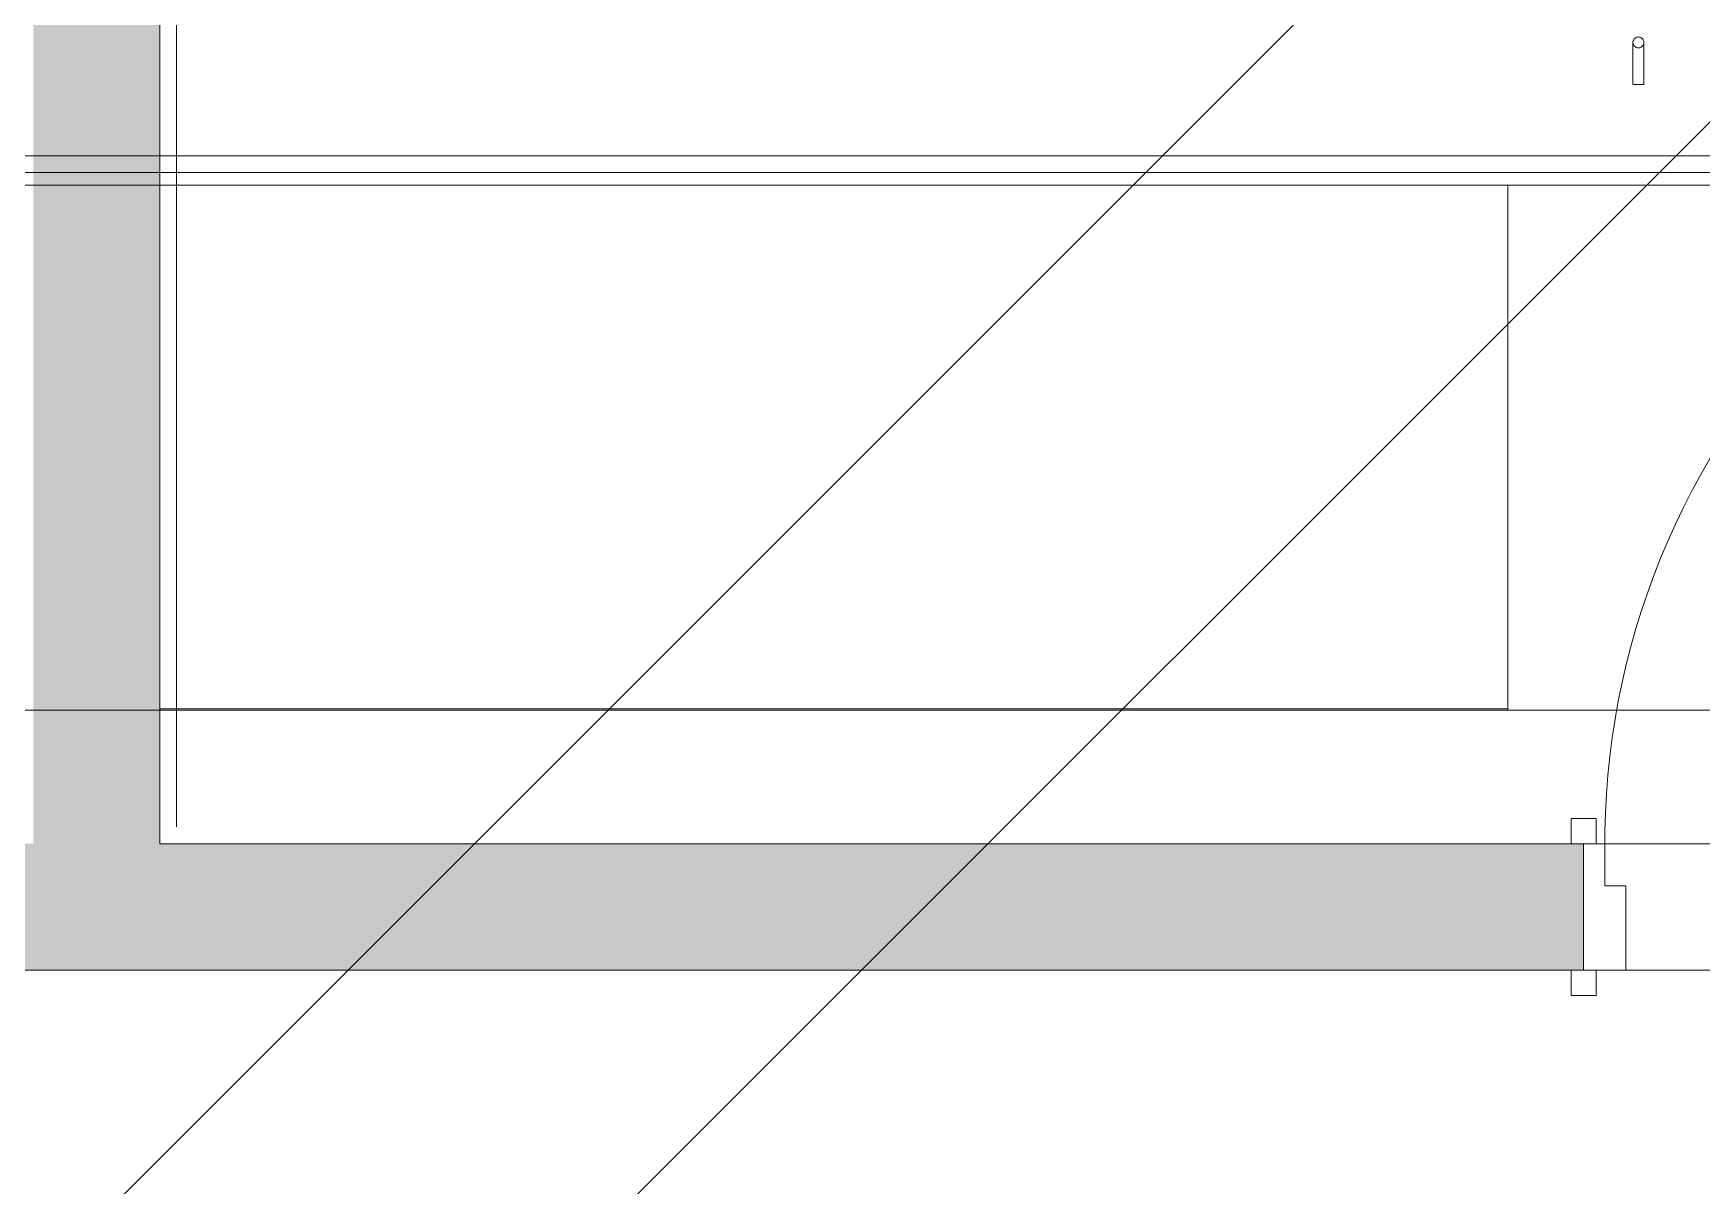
# Model space of a CAD drawing. Header units: millimetres. Extents: x -57519 to 497916, y -349472 to 446842.
# Drawn here: x 331103 to 333083, y 12052 to 13420 of the extents above; entities that cross this region are included whole.
import ezdxf

# ---------------------------------------------------------------- set-up
doc = ezdxf.new("R2010")
doc.units = ezdxf.units.MM
for name, color, linetype, lineweight in [('A-CLNG', 13, 'Continuous', 5), ('A-DETL-GENF', 92, 'Continuous', 5), ('A-DOOR', 31, 'Continuous', 5), ('A-DOOR-FRAM', 31, 'Continuous', 5), ('A-FLOR', 192, 'Continuous', 5), ('A-FLOR-HRAL', 11, 'Continuous', 5), ('A-WALL', 113, 'Continuous', 20), ('A-WALL-PATT', 111, 'Continuous', 20)]:
    doc.layers.add(name, color=color, linetype=linetype, lineweight=lineweight)

# ---------------------------------------------------------------- blocks, each defined once
blk = doc.blocks.new('Railing - Handrail On Railing-6096070-SITE COVERAGE')
at = {"layer": 'A-FLOR-HRAL'}
for p, q in [((-15, 6.5), (-50, 6.5)), ((-50, 4.6), (-50, 6.3)), ((-50, 6.3), (-50, 5.6)), ((-50, 5.6), (-50, 0)), ((-50, 1.7), (-50, 4.6)), ((-50, 0), (-50, 1.7)), ((-50, 0), (-50, -6.5)), ((-50, -6.5), (-50, 0)), ((-50, -6.5), (-15, -6.5))]:
    blk.add_line(p, q, dxfattribs=at)
at = {"layer": 'A-FLOR-HRAL', "flags": 128}
for points in [[(-15, 6.5), (-3, 6.5), (0, 6.5)], [(0, -6.5), (-5.9, -6.5), (-15, -6.5)]]:
    blk.add_lwpolyline(points, dxfattribs=at)
at = {"layer": 'A-FLOR-HRAL'}
for start, end in [(135, 180), (105, 135), (60, 105), (15, 60), (360, 15), (180, 300), (300, 345), (345, 360)]:
    blk.add_arc((0, 0), 6.5, start, end, dxfattribs=at)
blk = doc.blocks.new('Railing - Railing-6095844-SITE COVERAGE')
at = {"rotation": 89.99999999999982}
blk.add_blockref('Railing - Handrail On Railing-6096070-SITE COVERAGE', (84244.3, 13408.8), dxfattribs=at)
blk = doc.blocks.new('DLN-Single Door__X01_ - _M02_ 900 x 2450 _WH_-V506-SITE COVERAGE')
at = {"layer": 'A-DOOR'}
for p, q in [((-460, 105), (-490, 105)), ((-490, 105), (-490, 75)), ((-490, 75), (-490, 105)), ((-490, 105), (-460, 105)), ((-460, 75), (-460, 105)), ((-460, 105), (-460, 75)), ((490, 105), (460, 105)), ((460, 105), (460, 75)), ((490, 105), (460, 105)), ((460, 75), (460, 105)), ((490, 75), (490, 105)), ((490, 105), (490, 75)), ((-490, 75), (-460, 75)), ((-475, 75), (-490, 75)), ((-460, 75), (-475, 75)), ((460, 75), (490, 75)), ((460, 75), (475, 75)), ((475, 75), (490, 75)), ((-460, -75), (-490, -75)), ((-490, -75), (-490, -105)), ((-490, -105), (-490, -75)), ((-490, -75), (-475, -75)), ((-475, -75), (-460, -75)), ((-460, -105), (-460, -75)), ((-460, -75), (-460, -105)), ((-400, -75), (-450, -75)), ((-450, -75), (-450, -975)), ((-400, -975), (-400, -75)), ((490, -75), (460, -75)), ((460, -75), (460, -105)), ((475, -75), (460, -75)), ((460, -105), (460, -75)), ((490, -75), (475, -75)), ((490, -105), (490, -75)), ((490, -75), (490, -105)), ((-490, -105), (-460, -105)), ((-460, -105), (-490, -105)), ((460, -105), (490, -105)), ((460, -105), (490, -105)), ((-450, -975), (-400, -975))]:
    blk.add_line(p, q, dxfattribs=at)
blk.add_arc((-450, -75), 900, 270, 0.5, dxfattribs=at)
at = {"layer": 'A-DOOR-FRAM'}
for p, q in [((-425, 75), (-475, 75)), ((-475, 75), (-475, -75)), ((-475, -75), (-475, 75)), ((-460, 75), (-475, 75)), ((-425, 75), (-460, 75)), ((-425, -25), (-425, 75)), ((-425, 75), (-425, -25)), ((425, 75), (425, -25)), ((475, 75), (425, 75)), ((425, -25), (425, 75)), ((425, 75), (460, 75)), ((460, 75), (475, 75)), ((475, -75), (475, 75)), ((475, 75), (475, -75)), ((-450, -75), (-450, -25)), ((-450, -25), (-425, -25)), ((-450, -25), (-425, -25)), ((-450, -25), (-450, -75)), ((425, -25), (450, -25)), ((450, -25), (425, -25)), ((450, -25), (450, -75)), ((450, -75), (450, -25)), ((-475, -75), (-450, -75)), ((-475, -75), (-460, -75)), ((-460, -75), (-450, -75)), ((450, -75), (475, -75)), ((460, -75), (450, -75)), ((475, -75), (460, -75))]:
    blk.add_line(p, q, dxfattribs=at)

msp = doc.modelspace()

# ---------------------------------------------------------------- hatches: boundary and pattern name
at = {"layer": 'A-DETL-GENF'}
h = msp.add_hatch(dxfattribs=at)
h.set_pattern_fill('FP_40', color=250, style=0, pattern_type=2)
h.set_pattern_definition([(45, (248763.4, 0), (-1257.236, 1257.236), []), (45, (248763.4, 1905), (-1257.236, 1257.236), [])])
h.paths.add_polyline_path([(325750.1, -8642.5), (328562.7, -8642.5), (328562.7, 4657.5), (341312.7, 4657.5), (341312.7, 30557.5), (342712.7, 30557.5), (342712.7, 48907.7), (339962.7, 48907.7), (339962.7, 52157.5), (338962.7, 52157.5), (338962.7, 53757.5), (297512.7, 53757.5), (297512.7, 52247.5), (286277.7, 52247.5), (286277.7, 34407.5), (285902.7, 34407.5), (285902.7, 7407.5), (286277.7, 7407.5), (286277.7, -2267.5), (315555.2, -2267.5), (315555.2, -8642.5), (321257.1, -8642.5)], flags=0)
at = {"layer": 'A-WALL-PATT', "lineweight": 5, "transparency": 33554560}
msp.add_hatch(color=253, dxfattribs=at).paths.add_polyline_path([(331102.7, 12457.5), (331252.7, 12457.5), (331252.7, 15947.5), (331102.7, 15947.5), (331102.7, 13006.7)], flags=0)
h = msp.add_hatch(color=253, dxfattribs=at)
h.paths.add_polyline_path([(327752.7, 12307.5), (329992.7, 12307.5), (329992.7, 12457.5), (327752.7, 12457.5), (327752.7, 12417.9)], flags=0)
h.paths.add_polyline_path([(330942.7, 12307.5), (332942.7, 12307.5), (332942.7, 12457.5), (330942.7, 12457.5), (330942.7, 12407.5)], flags=0)
h.paths.add_polyline_path([(333907.7, 12307.5), (334052.7, 12307.5), (334052.7, 12457.5), (333892.7, 12457.5), (333892.7, 12307.5)], flags=0)

# ---------------------------------------------------------------- linework, layer by layer
at = {"layer": 'A-CLNG'}
msp.add_line((332852.7, 13274.2), (331252.7, 13274.2), dxfattribs=at)
at = {"layer": 'A-FLOR'}
for p, q in [((331252.7, 13274.2), (330422.7, 13274.2)), ((331252.7, 12616.2), (331252.7, 13239.2)), ((332852.7, 13239.2), (332852.7, 12616.2)), ((325510.7, 12616.2), (335082.7, 12616.2)), ((332852.7, 12617.5), (331252.7, 12617.5)), ((331272.7, 12457.5), (334052.7, 12457.5)), ((333842.7, 12307.5), (327752.7, 12307.5))]:
    msp.add_line(p, q, dxfattribs=at)
at = {"layer": 'A-WALL', "lineweight": 18}
for p, q in [((331252.7, 15947.5), (331252.7, 12457.5)), ((331272.7, 12477.5), (331272.7, 15927.5)), ((331252.7, 12457.5), (331272.7, 12457.5))]:
    msp.add_line(p, q, dxfattribs=at)
at = {"layer": 'A-WALL', "lineweight": 5}
for p, q in [((332852.7, 13274.2), (333602.7, 13274.2)), ((333432.7, 13254.2), (330402.7, 13254.2)), ((333417.7, 13239.2), (330387.7, 13239.2)), ((332942.7, 12307.5), (332942.7, 12457.5))]:
    msp.add_line(p, q, dxfattribs=at)

# ---------------------------------------------------------------- block references
at = {"layer": 'A-DOOR', "rotation": 180}
msp.add_blockref('DLN-Single Door__X01_ - _M02_ 900 x 2450 _WH_-V506-SITE COVERAGE', (333417.7, 12382.5), dxfattribs=at)
at = {"layer": 'A-FLOR-HRAL'}
msp.add_blockref('Railing - Railing-6095844-SITE COVERAGE', (248763.4, 0), dxfattribs=at)

doc.saveas('drawing.dxf')
